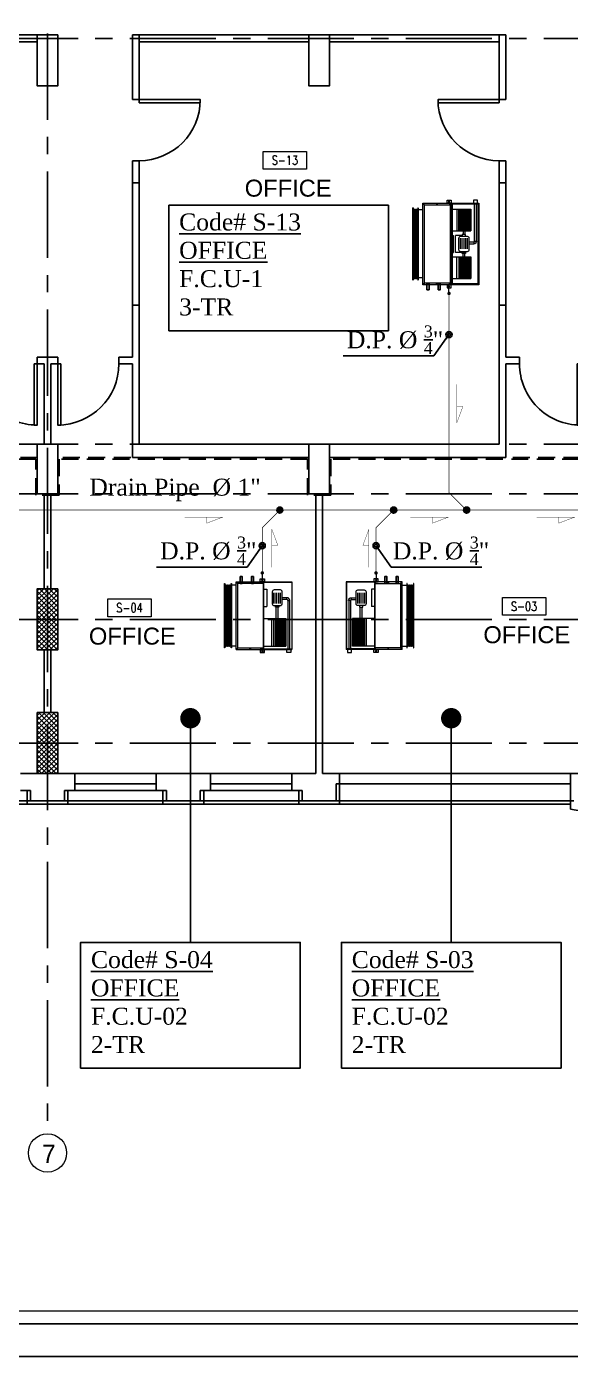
# Model space of a CAD drawing. Extents: x -711 to 2784, y 81 to 852.
# Drawn here: x -678.19 to -670.18, y 160.99 to 180.56 of the extents above; entities that cross this region are included whole.
import ezdxf
from ezdxf.enums import TextEntityAlignment as Align

# ---------------------------------------------------------------- set-up
doc = ezdxf.new("R2010")
doc.units = 0
doc.header["$MEASUREMENT"] = 0
for name, pattern in [('CENTERX2', [101.6, 63.5, -12.7, 12.7, -12.7]), ('DASHDOT', [1, 0.5, -0.25, 0, -0.25]), ('HIDDEN', [0.375, 0.25, -0.125]), ('HIDDEN-Z', [3, 2, -1])]:
    doc.linetypes.add(name, pattern=pattern)
for name, color, linetype in [('01_AC-EQUIP', 206, 'Continuous'), ('AXIS', 1, 'CENTERX2'), ('CH.W.PIPING TEXT', 4, 'Continuous'), ('COL', 2, 'Continuous'), ('COLHATCH', 5, 'Continuous'), ('column', 6, 'Continuous'), ('CONCRETE-EDGE', 216, 'Continuous'), ('DOOR', 250, 'Continuous'), ('DRAIN PIPE', 4, 'Continuous'), ('elev', 2, 'Continuous'), ('ELEV1', 7, 'Continuous'), ('FASEL', 253, 'Continuous'), ('fram', 252, 'Continuous'), ('M-CH-WP-R', 40, 'HIDDEN-Z'), ('M-CH-WP-S', 142, 'Continuous'), ('M-EQBMNT', 21, 'Continuous'), ('METAL-EDGE', 253, 'Continuous'), ('WALL', 4, 'Continuous'), ('WIN', 5, 'Continuous'), ('ZONE TEXT', 73, 'Continuous')]:
    doc.layers.add(name, color=color, linetype=linetype)
doc.layers.add('A-SYMB-RMNU', color=4, linetype='Continuous', lineweight=9)
doc.layers.add('AXIS-TXT', color=171, linetype='Continuous', lineweight=20)
doc.styles.add('AC', font='romans.shx', dxfattribs={"height": 0.2})
doc.styles.add('ARABY', font='sosa.shx')
doc.styles.add('ROMANS-TITLE', font='ROMANS.shx', dxfattribs={"width": 0.8})
doc.dimstyles.new('IHAB', dxfattribs={"dimscale": 0, "dimtxt": 0.15, "dimasz": 0.09, "dimexe": 0.18, "dimexo": 0.0625, "dimgap": 0, "dimtad": 0, "dimtih": 1, "dimtoh": 1, "dimzin": 0, "dimdsep": 46, "dimtxsty": 'ARABY', "dimcen": 0.03, "dimse1": 1, "dimse2": 1, "dimclrd": 36, "dimclrt": 42, "dimadec": 0, "dimazin": 0, "dimtfac": 1, "dimtmove": 1, "dimatfit": 3, "dimldrblk": 'ORIGIN', "dimfxl": 1, "dimtolj": 1, "dimtzin": 0, "dimarcsym": 0})

# ---------------------------------------------------------------- blocks, each defined once
blk = doc.blocks.new('A$C16C81D8E')
at = {"layer": 'DOOR', "elevation": -0.562}
blk.add_lwpolyline([(0, 0.862), (0, 0.911), (0.911, 0.911), (0.911, 0.862)], close=True, dxfattribs=at)
at = {"layer": 'DOOR'}
blk.add_arc((0, 0.911, -0.562), 0.911, 270, 0, dxfattribs=at)
blk = doc.blocks.new('A$C224F6469')
at = {"layer": '01_AC-EQUIP', "color": 1, "lineweight": 20}
for p, q in [((0, 0), (1, 0)), ((0, -0.82), (0, 0)), ((1, -0.82), (1, 0)), ((0.007, -0.004), (0.988, -0.004)), ((0.007, -0.42), (0.007, -0.004)), ((0.32, -0.168), (0.163, -0.168)), ((0.32, -0.194), (0.163, -0.194)), ((0.236, -0.074), (0.236, -0.145)), ((0.263, -0.074), (0.236, -0.074)), ((0.263, -0.074), (0.263, -0.145)), ((0.276, -0.035), (1, -0.035)), ((0.276, -0.061), (0.276, -0.035)), ((0.276, -0.061), (1, -0.061)), ((0.541, -0.42), (0.541, -0.09)), ((0.541, -0.09), (0.949, -0.09)), ((0.541, -0.092), (0.949, -0.092)), ((0.541, -0.094), (0.949, -0.094)), ((0.541, -0.096), (0.949, -0.096)), ((0.541, -0.099), (0.949, -0.099)), ((0.541, -0.103), (0.949, -0.103)), ((0.541, -0.106), (0.949, -0.106)), ((0.541, -0.11), (0.949, -0.11)), ((0.541, -0.115), (0.949, -0.115)), ((0.541, -0.122), (0.949, -0.122)), ((0.541, -0.129), (0.949, -0.129)), ((0.541, -0.138), (0.949, -0.138)), ((0.541, -0.148), (0.949, -0.148)), ((0.541, -0.158), (0.949, -0.158)), ((0.541, -0.168), (0.949, -0.168)), ((0.541, -0.175), (0.949, -0.175)), ((0.541, -0.184), (0.949, -0.184)), ((0.541, -0.194), (0.949, -0.194)), ((0.949, -0.42), (0.949, -0.09)), ((0.988, -0.42), (0.988, -0.004)), ((0.109, -0.37), (0.363, -0.37)), ((0.109, -0.42), (0.109, -0.37)), ((0.32, -0.221), (0.163, -0.221)), ((0.32, -0.248), (0.163, -0.248)), ((0.32, -0.274), (0.163, -0.274)), ((0.363, -0.42), (0.363, -0.37)), ((0.541, -0.204), (0.376, -0.204)), ((0.541, -0.231), (0.376, -0.231)), ((0.541, -0.214), (0.949, -0.214)), ((0.541, -0.23), (0.949, -0.23)), ((0.541, -0.25), (0.949, -0.25)), ((0.541, -0.27), (0.949, -0.27)), ((0.949, -0.295), (0.541, -0.295)), ((0, -0.42), (1, -0.42)), ((0.022, -0.425), (0.001, -0.425)), ((0.011, -0.418), (0.011, -0.432)), ((0.978, -0.425), (0.999, -0.425)), ((0.989, -0.418), (0.989, -0.432)), ((0.022, -0.615), (0.001, -0.615)), ((0.011, -0.608), (0.011, -0.622)), ((0.978, -0.615), (0.999, -0.615)), ((0.989, -0.608), (0.989, -0.622)), ((1, -0.82), (0, -0.82)), ((0.022, -0.81), (0.001, -0.81)), ((0.011, -0.803), (0.011, -0.817)), ((0.05, -0.82), (0.05, -0.89)), ((0.95, -0.82), (0.95, -0.89)), ((0.978, -0.81), (0.999, -0.81)), ((0.989, -0.803), (0.989, -0.817))]:
    blk.add_line(p, q, dxfattribs=at)
at = {"layer": '01_AC-EQUIP', "color": 1, "linetype": 'DASHDOT', "lineweight": 20}
blk.add_line((0.541, -0.168), (0.949, -0.168), dxfattribs=at)
at = {"layer": '01_AC-EQUIP', "color": 4, "lineweight": 20}
blk.add_line((-0.128, -0.438), (-0.023, -0.438), dxfattribs=at)
at = {"layer": '01_AC-EQUIP', "color": 2, "lineweight": 20}
for p, q in [((0.047, -0.9), (0.063, -0.895)), ((0.047, -0.9), (0.063, -0.905)), ((0.047, -0.91), (0.063, -0.905)), ((0.047, -0.91), (0.063, -0.915)), ((0.047, -0.92), (0.063, -0.915)), ((0.047, -0.92), (0.063, -0.925)), ((0.047, -0.931), (0.063, -0.925)), ((0.047, -0.931), (0.063, -0.936)), ((0.047, -0.941), (0.063, -0.936)), ((0.047, -0.941), (0.063, -0.946)), ((0.047, -0.951), (0.063, -0.946)), ((0.047, -0.951), (0.063, -0.956)), ((0.047, -0.961), (0.063, -0.956)), ((0.047, -0.961), (0.063, -0.966)), ((0.047, -0.971), (0.063, -0.966)), ((0.047, -0.971), (0.063, -0.976)), ((0.047, -0.981), (0.063, -0.976)), ((0.063, -0.905), (0.937, -0.905)), ((0.063, -0.915), (0.937, -0.915)), ((0.063, -0.925), (0.937, -0.925)), ((0.063, -0.936), (0.937, -0.936)), ((0.063, -0.946), (0.937, -0.946)), ((0.063, -0.956), (0.937, -0.956)), ((0.063, -0.966), (0.937, -0.966)), ((0.063, -0.976), (0.937, -0.976)), ((0.953, -0.9), (0.937, -0.895)), ((0.953, -0.9), (0.937, -0.905)), ((0.953, -0.91), (0.937, -0.905)), ((0.953, -0.91), (0.937, -0.915)), ((0.953, -0.92), (0.937, -0.915)), ((0.953, -0.92), (0.937, -0.925)), ((0.953, -0.931), (0.937, -0.925)), ((0.953, -0.931), (0.937, -0.936)), ((0.953, -0.941), (0.937, -0.936)), ((0.953, -0.941), (0.937, -0.946)), ((0.953, -0.951), (0.937, -0.946)), ((0.953, -0.951), (0.937, -0.956)), ((0.953, -0.961), (0.937, -0.956)), ((0.953, -0.961), (0.937, -0.966)), ((0.953, -0.971), (0.937, -0.966)), ((0.953, -0.971), (0.937, -0.976)), ((0.953, -0.981), (0.937, -0.976)), ((0.047, -0.981), (0.063, -0.987)), ((0.953, -0.981), (0.937, -0.987))]:
    blk.add_line(p, q, dxfattribs=at)
at = {"layer": '01_AC-EQUIP', "color": 1, "lineweight": 20}
blk.add_lwpolyline([(0.324, -0.145), (0.149, -0.145, 0.414214), (0.122, -0.171), (0.122, -0.264, 0.414214), (0.149, -0.291), (0.324, -0.291, 0.414214), (0.351, -0.264), (0.351, -0.171, 0.414214)], format="xyb", close=True, dxfattribs=at)
for points in [[(0.351, -0.193), (0.376, -0.193), (0.376, -0.243), (0.351, -0.243)], [(1.044, -0.076), (1, -0.076), (1, -0.016), (1.044, -0.016)], [(-0.044, -0.407), (0, -0.407), (0, -0.467), (-0.044, -0.467)], [(0.025, -0.8), (0.975, -0.8), (0.975, -0.42), (0.025, -0.42)], [(1.044, -0.407), (1, -0.407), (1, -0.467), (1.044, -0.467)]]:
    blk.add_lwpolyline(points, close=True, dxfattribs=at)
at = {"layer": '01_AC-EQUIP', "color": 4, "lineweight": 20, "const_width": 0.0252}
blk.add_lwpolyline([(-0.126, -0.45, 1), (-0.131, -0.425, 1)], format="xyb", close=True, dxfattribs=at)
at = {"layer": '01_AC-EQUIP', "color": 2, "lineweight": 20}
for points in [[(0.975, -0.89), (0.975, -0.895), (0.025, -0.895), (0.025, -0.89)], [(0.975, -0.987), (0.975, -0.992), (0.025, -0.992), (0.025, -0.987)]]:
    blk.add_lwpolyline(points, close=True, dxfattribs=at)
at = {"layer": '01_AC-EQUIP', "color": 1, "lineweight": 20}
for centre in [(-0.023, -0.438), (1.023, -0.438)]:
    blk.add_circle(centre, 0.00932, dxfattribs=at)
for radius in [0.0399, 0.0133]:
    blk.add_arc((0.276, -0.074), radius, 90.0006, 180.0006, dxfattribs=at)
at = {"layer": '01_AC-EQUIP', "color": 1, "lineweight": 20, "extrusion": (0, 0, -1)}
for centre, major_axis, start_param, end_param in [((0.011, -0.425), (-0.00827, 0), -1.570796, 4.712389), ((0.011, -0.425), (-0.0047, 0), 3.141593, 9.424778), ((0.011, -0.615), (-0.00827, 0), -1.570796, 4.712389), ((0.011, -0.615), (-0.0047, 0), 3.141593, 9.424778), ((0.011, -0.81), (-0.00827, 0), -1.570796, 4.712389), ((0.011, -0.81), (-0.0047, 0), 3.141593, 9.424778)]:
    blk.add_ellipse(centre, major_axis=major_axis, ratio=0.646018, start_param=start_param, end_param=end_param, dxfattribs=at)
at = {"layer": '01_AC-EQUIP', "color": 1, "lineweight": 20}
for centre, major_axis, start_param, end_param in [((0.989, -0.425), (0.00827, 0), -1.570796, 4.712389), ((0.989, -0.425), (0.0047, 0), 3.141593, 9.424778), ((0.989, -0.615), (0.00827, 0), -1.570796, 4.712389), ((0.989, -0.615), (0.0047, 0), 3.141593, 9.424778), ((0.989, -0.81), (0.00827, 0), -1.570796, 4.712389), ((0.989, -0.81), (0.0047, 0), 3.141593, 9.424778)]:
    blk.add_ellipse(centre, major_axis=major_axis, ratio=0.646018, start_param=start_param, end_param=end_param, dxfattribs=at)
at = {"layer": 'M-CH-WP-R', "color": 6, "linetype": 'ByBlock', "ltscale": 1.5}
blk.add_lwpolyline([(0.025, -0.762), (0.025, -0.732), (-0.075, -0.732), (-0.075, -0.762)], close=True, dxfattribs=at)
at = {"layer": 'M-CH-WP-S', "color": 5, "linetype": 'ByBlock', "ltscale": 1.5}
blk.add_lwpolyline([(0.025, -0.597), (0.025, -0.567), (-0.075, -0.567), (-0.075, -0.597)], close=True, dxfattribs=at)
at = {"layer": 'M-EQBMNT', "color": 21, "linetype": 'ByBlock', "ltscale": 1.5}
blk.add_line((0.541, -0.09), (0.949, -0.09), dxfattribs=at)
blk = doc.blocks.new('A$C069E27EC')
at = {"layer": '01_AC-EQUIP', "color": 2, "linetype": 'Continuous'}
for p, q in [((0, 0), (0, -130)), ((1, 0.3), (0.5, -1.3)), ((1, 0.3), (1.5, -1.3)), ((2, 0.3), (1.5, -1.3)), ((2, 0.3), (2.5, -1.3)), ((3, 0.3), (2.5, -1.3)), ((3, 0.3), (3.6, -1.3)), ((4.1, 0.3), (3.6, -1.3)), ((4.1, 0.3), (4.6, -1.3)), ((5.1, 0.3), (4.6, -1.3)), ((5.1, 0.3), (5.6, -1.3)), ((6.1, 0.3), (5.6, -1.3)), ((6.1, 0.3), (6.6, -1.3)), ((7.1, 0.3), (6.6, -1.3)), ((7.1, 0.3), (7.6, -1.3)), ((8.1, 0.3), (7.6, -1.3)), ((8.1, 0.3), (8.6, -1.3)), ((9.2, 0.3), (8.6, -1.3)), ((9.2, 0.3), (9.7, -1.3)), ((1.5, -128.7), (1.5, -1.3)), ((2.5, -128.7), (2.5, -1.3)), ((3.6, -128.7), (3.6, -1.3)), ((4.6, -128.7), (4.6, -1.3)), ((5.6, -128.7), (5.6, -1.3)), ((6.6, -128.7), (6.6, -1.3)), ((7.6, -128.7), (7.6, -1.3)), ((8.6, -128.7), (8.6, -1.3)), ((1, -130.3), (0.5, -128.7)), ((1, -130.3), (1.5, -128.7)), ((2, -130.3), (1.5, -128.7)), ((2, -130.3), (2.5, -128.7)), ((3, -130.3), (2.5, -128.7)), ((3, -130.3), (3.6, -128.7)), ((4.1, -130.3), (3.6, -128.7)), ((4.1, -130.3), (4.6, -128.7)), ((5.1, -130.3), (4.6, -128.7)), ((5.1, -130.3), (5.6, -128.7)), ((6.1, -130.3), (5.6, -128.7)), ((6.1, -130.3), (6.6, -128.7)), ((7.1, -130.3), (6.6, -128.7)), ((7.1, -130.3), (7.6, -128.7)), ((8.1, -130.3), (7.6, -128.7)), ((8.1, -130.3), (8.6, -128.7)), ((9.2, -130.3), (8.6, -128.7)), ((9.2, -130.3), (9.7, -128.7))]:
    blk.add_line(p, q, dxfattribs=at)
for points in [[(0, 2.5), (0.5, 2.5), (0.5, -132.5), (0, -132.5)], [(9.7, 2.5), (10.2, 2.5), (10.2, -132.5), (9.7, -132.5)]]:
    blk.add_lwpolyline(points, close=True, dxfattribs=at)
blk = doc.blocks.new('A$C7CD32F90')
at = {"layer": '01_AC-EQUIP', "color": 1, "lineweight": 20}
for p, q in [((0.089, -0.4), (0.089, -0.116)), ((0.408, -0.116), (0.089, -0.116)), ((0.408, -0.117), (0.089, -0.117)), ((0.408, -0.119), (0.089, -0.119)), ((0.408, -0.122), (0.089, -0.122)), ((0.408, -0.125), (0.089, -0.125)), ((0.408, -0.128), (0.089, -0.128)), ((0.408, -0.132), (0.089, -0.132)), ((0.408, -0.136), (0.089, -0.136)), ((0.408, -0.141), (0.089, -0.141)), ((0.408, -0.148), (0.089, -0.148)), ((0.408, -0.155), (0.089, -0.155)), ((0.408, -0.164), (0.089, -0.164)), ((0.408, -0.173), (0.089, -0.173)), ((0.408, -0.183), (0.089, -0.183)), ((0.408, -0.193), (0.089, -0.193)), ((0.408, -0.4), (0.408, -0.116)), ((0.683, -0.168), (0.526, -0.168)), ((0.683, -0.194), (0.526, -0.194)), ((0.599, -0.074), (0.599, -0.145)), ((0.626, -0.074), (0.599, -0.074)), ((0.626, -0.074), (0.626, -0.145)), ((0.639, -0.035), (1.2, -0.035)), ((0.639, -0.061), (0.639, -0.035)), ((0.639, -0.061), (1.2, -0.061)), ((0.791, -0.4), (0.791, -0.116)), ((0.791, -0.116), (1.11, -0.116)), ((0.791, -0.117), (1.11, -0.117)), ((0.791, -0.119), (1.11, -0.119)), ((0.791, -0.122), (1.11, -0.122)), ((0.791, -0.125), (1.11, -0.125)), ((0.791, -0.128), (1.11, -0.128)), ((0.791, -0.132), (1.11, -0.132)), ((0.791, -0.136), (1.11, -0.136)), ((0.791, -0.141), (1.11, -0.141)), ((0.791, -0.148), (1.11, -0.148)), ((0.791, -0.155), (1.11, -0.155)), ((0.791, -0.164), (1.11, -0.164)), ((0.791, -0.173), (1.11, -0.173)), ((0.791, -0.183), (1.11, -0.183)), ((0.791, -0.193), (1.11, -0.193)), ((1.11, -0.4), (1.11, -0.116)), ((0.408, -0.201), (0.089, -0.201)), ((0.408, -0.209), (0.089, -0.209)), ((0.408, -0.219), (0.089, -0.219)), ((0.408, -0.229), (0.089, -0.229)), ((0.408, -0.239), (0.089, -0.239)), ((0.408, -0.255), (0.089, -0.255)), ((0.408, -0.275), (0.089, -0.275)), ((0.408, -0.295), (0.089, -0.295)), ((0.089, -0.321), (0.408, -0.321)), ((0.408, -0.204), (0.46, -0.204)), ((0.408, -0.231), (0.46, -0.231)), ((0.472, -0.243), (0.472, -0.343)), ((0.472, -0.343), (0.726, -0.343)), ((0.472, -0.37), (0.726, -0.37)), ((0.472, -0.4), (0.472, -0.37)), ((0.683, -0.221), (0.526, -0.221)), ((0.683, -0.248), (0.526, -0.248)), ((0.683, -0.274), (0.526, -0.274)), ((0.726, -0.243), (0.726, -0.343)), ((0.726, -0.4), (0.726, -0.37)), ((0.791, -0.204), (0.739, -0.204)), ((0.791, -0.231), (0.739, -0.231)), ((0.791, -0.201), (1.11, -0.201)), ((0.791, -0.209), (1.11, -0.209)), ((0.791, -0.219), (1.11, -0.219)), ((0.791, -0.229), (1.11, -0.229)), ((0.791, -0.239), (1.11, -0.239)), ((0.791, -0.255), (1.11, -0.255)), ((0.791, -0.275), (1.11, -0.275)), ((0.791, -0.295), (1.11, -0.295)), ((1.11, -0.321), (0.791, -0.321)), ((0.022, -0.425), (0.001, -0.425)), ((0.011, -0.418), (0.011, -0.432)), ((1.178, -0.425), (1.199, -0.425)), ((1.189, -0.418), (1.189, -0.432)), ((0.022, -0.615), (0.001, -0.615)), ((0.011, -0.608), (0.011, -0.622)), ((1.178, -0.615), (1.199, -0.615)), ((1.189, -0.608), (1.189, -0.622)), ((0.022, -0.81), (0.001, -0.81)), ((0.011, -0.803), (0.011, -0.817)), ((0.1, -0.824), (0.1, -0.89)), ((1.1, -0.824), (1.1, -0.89)), ((1.178, -0.81), (1.199, -0.81)), ((1.189, -0.803), (1.189, -0.817))]:
    blk.add_line(p, q, dxfattribs=at)
at = {"layer": '01_AC-EQUIP', "color": 1, "linetype": 'DASHDOT', "lineweight": 20}
for p, q in [((0.408, -0.193), (0.089, -0.193)), ((0.791, -0.193), (1.11, -0.193))]:
    blk.add_line(p, q, dxfattribs=at)
at = {"layer": '01_AC-EQUIP', "color": 4, "lineweight": 20}
blk.add_line((-0.128, -0.438), (-0.023, -0.438), dxfattribs=at)
at = {"layer": '01_AC-EQUIP', "color": 1, "lineweight": 20}
for points in [[(0, -0.4), (1.2, -0.4), (1.2, 0), (0, 0)], [(0.012, -0.388), (1.188, -0.388), (1.188, -0.012), (0.012, -0.012)], [(0.485, -0.193), (0.46, -0.193), (0.46, -0.243), (0.485, -0.243)], [(0.714, -0.193), (0.739, -0.193), (0.739, -0.243), (0.714, -0.243)], [(1.244, -0.076), (1.2, -0.076), (1.2, -0.016), (1.244, -0.016)], [(-0.044, -0.407), (0, -0.407), (0, -0.467), (-0.044, -0.467)], [(1.2, -0.4), (0, -0.4), (0, -0.824), (1.2, -0.824)], [(1.175, -0.42), (0.024, -0.42), (0.024, -0.8), (1.175, -0.8)], [(1.244, -0.407), (1.2, -0.407), (1.2, -0.467), (1.244, -0.467)]]:
    blk.add_lwpolyline(points, close=True, dxfattribs=at)
blk.add_lwpolyline([(0.687, -0.145), (0.511, -0.145, 0.414214), (0.485, -0.171), (0.485, -0.264, 0.414214), (0.511, -0.291), (0.687, -0.291, 0.414214), (0.714, -0.264), (0.714, -0.171, 0.414214)], format="xyb", close=True, dxfattribs=at)
at = {"layer": '01_AC-EQUIP', "color": 4, "lineweight": 20, "const_width": 0.0252}
blk.add_lwpolyline([(-0.126, -0.45, 1), (-0.131, -0.425, 1)], format="xyb", close=True, dxfattribs=at)
at = {"layer": '01_AC-EQUIP', "color": 1, "lineweight": 20}
for centre in [(-0.023, -0.438), (1.223, -0.438)]:
    blk.add_circle(centre, 0.00932, dxfattribs=at)
for radius in [0.0399, 0.0133]:
    blk.add_arc((0.639, -0.074), radius, 90.0006, 180.0006, dxfattribs=at)
at = {"layer": '01_AC-EQUIP', "color": 1, "lineweight": 20, "extrusion": (0, 0, -1)}
for centre, major_axis, start_param, end_param in [((0.011, -0.425), (-0.00827, 0), -1.570796, 4.712389), ((0.011, -0.425), (-0.0047, 0), 3.141593, 9.424778), ((0.011, -0.615), (-0.00827, 0), -1.570796, 4.712389), ((0.011, -0.615), (-0.0047, 0), 3.141593, 9.424778), ((0.011, -0.81), (-0.00827, 0), -1.570796, 4.712389), ((0.011, -0.81), (-0.0047, 0), 3.141593, 9.424778)]:
    blk.add_ellipse(centre, major_axis=major_axis, ratio=0.646018, start_param=start_param, end_param=end_param, dxfattribs=at)
at = {"layer": '01_AC-EQUIP', "color": 1, "lineweight": 20}
for centre, major_axis, start_param, end_param in [((1.189, -0.425), (0.00827, 0), -1.570796, 4.712389), ((1.189, -0.425), (0.0047, 0), 3.141593, 9.424778), ((1.189, -0.615), (0.00827, 0), -1.570796, 4.712389), ((1.189, -0.615), (0.0047, 0), 3.141593, 9.424778), ((1.189, -0.81), (0.00827, 0), -1.570796, 4.712389), ((1.189, -0.81), (0.0047, 0), 3.141593, 9.424778)]:
    blk.add_ellipse(centre, major_axis=major_axis, ratio=0.646018, start_param=start_param, end_param=end_param, dxfattribs=at)
at = {"layer": 'M-CH-WP-R', "color": 6, "linetype": 'ByBlock', "ltscale": 1.5}
blk.add_lwpolyline([(0.025, -0.762), (0.025, -0.732), (-0.075, -0.732), (-0.075, -0.762)], close=True, dxfattribs=at)
at = {"layer": 'M-CH-WP-S', "color": 5, "linetype": 'ByBlock', "ltscale": 1.5}
blk.add_lwpolyline([(0.025, -0.597), (0.025, -0.567), (-0.075, -0.567), (-0.075, -0.597)], close=True, dxfattribs=at)
at = {"layer": 'M-EQBMNT', "color": 21, "linetype": 'ByBlock', "ltscale": 1.5}
for p, q in [((0.408, -0.116), (0.089, -0.116)), ((0.791, -0.116), (1.11, -0.116))]:
    blk.add_line(p, q, dxfattribs=at)
at = {"layer": '01_AC-EQUIP', "color": 1, "lineweight": 20, "xscale": 0.00784765227677817, "yscale": 0.00784765227677817, "zscale": 0.00784765227677817, "rotation": 270}
blk.add_blockref('A$C069E27EC', (1.11, -0.89), dxfattribs=at)
blk = doc.blocks.new('DOT')
at = {"color": 0, "linetype": 'ByBlock'}
blk.add_line((-0.5, 0), (-1, 0), dxfattribs=at)
at = {"color": 0, "linetype": 'ByBlock', "const_width": 0.5}
blk.add_lwpolyline([(-0.25, 0, 1), (0.25, 0, 1)], format="xyb", close=True, dxfattribs=at)
blk = doc.blocks.new('A-ROOM')
at = {"layer": 'A-SYMB-RMNU'}
blk.add_lwpolyline([(-425, 175), (425, 175), (425, -175), (-425, -175)], close=True, dxfattribs=at)
at = {"layer": 'A-SYMB-RMNU', "style": 'ROMANS-TITLE', "width": 0.8}
blk.add_attdef('ROOM-NO', text='', height=175, dxfattribs=at).set_placement((0, 0), align=Align.MIDDLE)

msp = doc.modelspace()

# ---------------------------------------------------------------- hatches: boundary and pattern name
at = {"layer": 'COLHATCH', "linetype": 'Continuous'}
h = msp.add_hatch(dxfattribs=at)
h.set_pattern_fill('_USER', color=252, scale=0.05, angle=45, style=0, double=1, pattern_type=0)
h.set_pattern_definition([(45, (-481.988946, 13.687133), (-0.035355339, 0.035355339), []), (135, (-481.988946, 13.687133), (-0.035355339, -0.035355339), [])])
h.paths.add_polyline_path([(-661.549, 191.267), (-661.849, 191.267), (-661.849, 190.367), (-661.549, 190.367)])
h.paths.add_polyline_path([(-659.549, 191.267), (-660.349, 191.267), (-660.349, 190.967), (-659.549, 190.967)])
h.paths.add_polyline_path([(-657.599, 189.267), (-657.899, 189.267), (-657.899, 188.667), (-657.599, 188.667)])
h.paths.add_polyline_path([(-657.199, 185.687), (-657.999, 185.687), (-657.999, 185.387), (-657.199, 185.387)])
h.paths.add_polyline_path([(-659.749, 185.687), (-660.549, 185.687), (-660.549, 185.387), (-659.749, 185.387)])
h.paths.add_polyline_path([(-659.649, 180.637), (-660.549, 180.637), (-660.549, 180.337), (-659.649, 180.337)])
h.paths.add_polyline_path([(-657.199, 180.687), (-657.999, 180.687), (-657.999, 180.387), (-657.199, 180.387)])
h.paths.add_polyline_path([(-659.456, 174.417), (-660.556, 174.417), (-660.556, 174.117), (-659.703, 174.117, -0.011587), (-659.719, 173.431), (-659.47, 173.421, 0.01656)])
h.paths.add_polyline_path([(-659.651, 171.687), (-659.904, 171.687, -0.040808), (-660.493, 169.348), (-660.256, 169.267, 0.04151)])
h.paths.add_polyline_path([(-661.549, 172.287), (-661.849, 172.287), (-661.849, 171.387), (-661.549, 171.387)])
h.paths.add_polyline_path([(-665.679, 172.287), (-666.079, 172.287), (-666.079, 171.387), (-665.679, 171.387)])
h.paths.add_polyline_path([(-669.479, 172.287), (-669.929, 172.287), (-669.929, 171.387), (-669.479, 171.387)])
h.paths.add_polyline_path([(-669.729, 170.467), (-670.029, 170.467), (-670.029, 169.567), (-669.729, 169.567)])
h.paths.add_polyline_path([(-677.729, 172.287), (-678.029, 172.287), (-678.029, 171.387), (-677.729, 171.387)])
h.paths.add_polyline_path([(-677.729, 170.467), (-678.029, 170.467), (-678.029, 169.567), (-677.729, 169.567)])
h.paths.add_polyline_path([(-685.729, 172.287), (-686.029, 172.287), (-686.029, 171.387), (-685.729, 171.387)])
h.paths.add_polyline_path([(-685.729, 170.467), (-686.029, 170.467), (-686.029, 169.567), (-685.729, 169.567)])
h.paths.add_polyline_path([(-693.829, 172.287), (-694.279, 172.287), (-694.279, 171.387), (-693.828, 171.387)])
h.paths.add_polyline_path([(-693.729, 170.467), (-694.029, 170.467), (-694.029, 169.567), (-693.729, 169.567)])
h.paths.add_polyline_path([(-697.679, 172.287), (-698.079, 172.287), (-698.079, 171.387), (-697.679, 171.387)])
h.paths.add_polyline_path([(-701.909, 172.287), (-702.209, 172.287), (-702.209, 171.387), (-701.909, 171.387)])
h.paths.add_polyline_path([(-703.201, 174.417), (-704.301, 174.417, 0.01656), (-704.288, 173.421), (-704.039, 173.431, -0.011587), (-704.054, 174.117), (-703.201, 174.117)])
h.paths.add_polyline_path([(-703.854, 171.687), (-704.107, 171.687, 0.04151), (-703.502, 169.267), (-703.265, 169.348, -0.040808)])
h.paths.add_polyline_path([(-703.209, 180.637), (-704.109, 180.637), (-704.109, 180.337), (-703.209, 180.337)])
h.paths.add_polyline_path([(-705.759, 180.687), (-706.559, 180.687), (-706.559, 180.387), (-705.759, 180.387)])
h.paths.add_polyline_path([(-705.759, 185.687), (-706.559, 185.687), (-706.559, 185.387), (-705.759, 185.387)])
h.paths.add_polyline_path([(-703.209, 185.687), (-704.009, 185.687), (-704.009, 185.387), (-703.209, 185.387)])
h.paths.add_polyline_path([(-705.859, 189.267), (-706.159, 189.267), (-706.159, 188.667), (-705.859, 188.667)])
h.paths.add_polyline_path([(-703.409, 191.267), (-704.209, 191.267), (-704.209, 190.967), (-703.409, 190.967)])
h.paths.add_polyline_path([(-701.909, 191.267), (-702.209, 191.267), (-702.209, 190.367), (-701.909, 190.367)])
h.paths.add_polyline_path([(-697.629, 191.267), (-698.029, 191.267), (-698.029, 190.367), (-697.629, 190.367)])
h.paths.add_polyline_path([(-693.829, 191.267), (-694.279, 191.267), (-694.279, 190.367), (-693.829, 190.367)])
h.paths.add_polyline_path([(-684.479, 193.467), (-684.779, 193.467), (-684.779, 192.867), (-684.479, 192.867)])
h.paths.add_polyline_path([(-684.479, 190.967), (-679.379, 190.967), (-679.379, 189.517), (-679.079, 189.517), (-679.079, 191.267), (-684.779, 191.267), (-684.779, 189.517), (-684.479, 189.517)])
h.paths.add_polyline_path([(-677.729, 193.467), (-678.029, 193.467), (-678.029, 192.867), (-677.729, 192.867)])
h.paths.add_polyline_path([(-677.729, 190.117), (-678.029, 190.117), (-678.029, 189.517), (-677.729, 189.517)])
h.paths.add_polyline_path([(-669.479, 191.267), (-669.929, 191.267), (-669.929, 190.367), (-669.479, 190.367)])
at = {"layer": 'DRAIN PIPE', "linetype": 'Continuous'}
for points in [[(-674.502, 173.445, 1), (-674.413, 173.445, 1)], [(-672.827, 173.445, 1), (-672.738, 173.445, 1)], [(-671.752, 173.445, 1), (-671.663, 173.445, 1)]]:
    msp.add_hatch(color=2, dxfattribs=at).paths.add_polyline_path(points)

# ---------------------------------------------------------------- linework, layer by layer
at = {"layer": 'AXIS', "color": 252, "linetype": 'CENTERX2', "ltscale": 0.02}
for p, q in [((-677.879, 196.716), (-677.879, 164.268)), ((-655.078, 180.387), (-708.68, 180.387)), ((-655.078, 174.417), (-708.68, 174.417)), ((-655.078, 173.687), (-708.68, 173.687)), ((-655.078, 171.837), (-708.68, 171.837)), ((-655.078, 170.017), (-708.68, 170.017))]:
    msp.add_line(p, q, dxfattribs=at)
at = {"layer": 'AXIS-TXT'}
msp.add_circle((-677.879, 163.986), 0.282, dxfattribs=at)
at = {"layer": 'CH.W.PIPING TEXT', "color": 34, "linetype": 'Continuous'}
for points in [[(-676.092, 176.084), (-672.859, 176.084), (-672.859, 177.932), (-676.092, 177.932)], [(-677.391, 165.234), (-674.157, 165.234), (-674.157, 167.083), (-677.391, 167.083)], [(-673.55, 165.234), (-670.317, 165.234), (-670.317, 167.083), (-673.55, 167.083)]]:
    msp.add_lwpolyline(points, close=True, dxfattribs=at)
at = {"layer": 'COL', "color": 252, "linetype": 'Continuous'}
for points in [[(-677.729, 180.437), (-678.029, 180.437), (-678.029, 179.687), (-677.729, 179.687)], [(-673.729, 180.437), (-674.029, 180.437), (-674.029, 179.687), (-673.729, 179.687)], [(-677.729, 174.417), (-678.029, 174.417), (-678.029, 173.687), (-677.729, 173.687)], [(-673.729, 174.417), (-674.029, 174.417), (-674.029, 173.687), (-673.729, 173.687)]]:
    msp.add_lwpolyline(points, close=True, dxfattribs=at)
at = {"layer": 'column', "color": 252}
for points in [[(-677.729, 172.287), (-678.029, 172.287), (-678.029, 171.387), (-677.729, 171.387)], [(-677.729, 170.467), (-678.029, 170.467), (-678.029, 169.567), (-677.729, 169.567)]]:
    msp.add_lwpolyline(points, close=True, dxfattribs=at)
at = {"layer": 'CONCRETE-EDGE', "color": 252, "linetype": 'Continuous'}
msp.add_lwpolyline([(-693.629, 169.167), (-670.129, 169.167)], dxfattribs=at)
at = {"layer": 'DRAIN PIPE', "color": 6, "const_width": 0.01}
for points in [[(-671.967, 176.74), (-671.967, 173.704)], [(-671.967, 173.704), (-671.708, 173.445)], [(-680.948, 173.445), (-661.611, 173.445)], [(-674.717, 173.186), (-674.458, 173.445)], [(-673.041, 173.186), (-672.782, 173.445)], [(-674.717, 172.415), (-674.717, 173.186)], [(-673.041, 172.415), (-673.041, 173.186)]]:
    msp.add_lwpolyline(points, dxfattribs=at)
at = {"layer": 'DRAIN PIPE', "color": 2, "linetype": 'Continuous', "const_width": 0.005}
for points in [[(-671.851, 175.295), (-671.851, 174.734), (-671.762, 174.969), (-671.851, 174.969)], [(-675.859, 173.342), (-675.299, 173.342), (-675.534, 173.253), (-675.534, 173.342)], [(-672.536, 173.342), (-671.976, 173.342), (-672.211, 173.253), (-672.211, 173.342)], [(-670.676, 173.342), (-670.116, 173.342), (-670.351, 173.253), (-670.351, 173.342)], [(-674.576, 172.602), (-674.576, 173.162), (-674.487, 172.927), (-674.576, 172.927)], [(-673.147, 172.602), (-673.147, 173.162), (-673.235, 172.927), (-673.147, 172.927)]]:
    msp.add_lwpolyline(points, dxfattribs=at)
at = {"layer": 'DRAIN PIPE', "color": 2, "linetype": 'Continuous'}
for centre in [(-674.458, 173.445), (-672.782, 173.445), (-671.708, 173.445)]:
    msp.add_circle(centre, 0.0448, dxfattribs=at)
at = {"layer": 'elev', "color": 252}
for p, q in [((-678.029, 180.437), (-679.129, 180.437)), ((-678.029, 180.337), (-679.129, 180.337)), ((-678.179, 169.117), (-679.579, 169.117)), ((-676.179, 169.117), (-677.579, 169.117)), ((-674.179, 169.117), (-675.579, 169.117)), ((-673.579, 169.117), (-670.179, 169.117))]:
    msp.add_line(p, q, dxfattribs=at)
at = {"layer": 'ELEV1', "color": 252}
for p, q in [((-676.279, 169.317), (-677.479, 169.317)), ((-674.279, 169.317), (-675.479, 169.317))]:
    msp.add_line(p, q, dxfattribs=at)
at = {"layer": 'FASEL', "color": 252, "linetype": 'HIDDEN'}
for points in [[(-670.029, 174.217), (-673.729, 174.217), (-673.729, 173.687), (-674.029, 173.687), (-674.029, 174.217), (-677.729, 174.217), (-677.729, 173.687), (-678.029, 173.687), (-678.029, 174.217), (-680.729, 174.217), (-680.729, 173.687), (-681.029, 173.687), (-681.029, 174.217), (-685.729, 174.217), (-685.729, 173.687), (-686.029, 173.687), (-686.029, 174.217), (-689.729, 174.217), (-689.729, 173.687), (-690.029, 173.687), (-690.029, 174.217), (-693.729, 174.217)], [(-670.049, 174.197), (-673.709, 174.197), (-673.709, 173.667), (-674.049, 173.667), (-674.049, 174.197), (-677.709, 174.197), (-677.709, 173.667), (-678.049, 173.667), (-678.049, 174.197), (-680.709, 174.197), (-680.709, 173.667), (-681.049, 173.667), (-681.049, 174.197), (-685.709, 174.197), (-685.709, 173.667), (-686.049, 173.667), (-686.049, 174.197), (-689.709, 174.197), (-689.709, 173.667), (-690.049, 173.667), (-690.049, 174.197), (-693.709, 174.197)]]:
    msp.add_lwpolyline(points, dxfattribs=at)
at = {"layer": 'fram'}
msp.add_line((-710.114, 161.469), (-646.067, 161.469), dxfattribs=at)
for points in [[(-710.591, 198.992), (-645.591, 198.992), (-645.591, 160.992), (-710.591, 160.992)], [(-653.644, 198.515), (-710.114, 198.515), (-710.114, 161.469), (-653.644, 161.469)]]:
    msp.add_lwpolyline(points, close=True, dxfattribs=at)
at = {"layer": 'METAL-EDGE', "color": 252, "linetype": 'Continuous'}
for p, q in [((-678.179, 169.317), (-678.129, 169.317)), ((-678.129, 169.317), (-678.129, 169.167)), ((-677.629, 169.167), (-677.629, 169.317)), ((-677.629, 169.317), (-677.579, 169.317)), ((-676.179, 169.317), (-676.129, 169.317)), ((-676.129, 169.317), (-676.129, 169.167)), ((-675.629, 169.167), (-675.629, 169.317)), ((-675.629, 169.317), (-675.579, 169.317)), ((-674.179, 169.317), (-674.129, 169.317)), ((-674.129, 169.317), (-674.129, 169.167)), ((-673.629, 169.167), (-673.629, 169.417)), ((-673.629, 169.417), (-673.579, 169.417)), ((-678.129, 169.167), (-677.629, 169.167)), ((-676.129, 169.167), (-675.629, 169.167)), ((-674.129, 169.167), (-673.629, 169.167))]:
    msp.add_line(p, q, dxfattribs=at)
at = {"layer": 'WALL', "color": 252, "linetype": 'Continuous'}
for p, q in [((-676.629, 180.437), (-676.629, 179.487)), ((-676.529, 180.437), (-676.629, 180.437)), ((-676.529, 180.437), (-676.529, 179.487)), ((-674.029, 179.687), (-674.029, 180.437)), ((-673.729, 180.437), (-674.029, 180.437)), ((-673.729, 180.437), (-673.729, 179.687)), ((-671.129, 180.437), (-671.229, 180.437)), ((-671.229, 180.437), (-671.229, 179.487)), ((-671.129, 180.437), (-671.129, 179.487)), ((-673.729, 179.687), (-674.029, 179.687)), ((-676.529, 179.487), (-676.629, 179.487)), ((-671.229, 179.487), (-671.129, 179.487)), ((-676.529, 178.587), (-676.629, 178.587)), ((-676.629, 178.587), (-676.629, 178.262)), ((-676.529, 178.587), (-676.529, 178.262)), ((-671.229, 178.587), (-671.129, 178.587)), ((-671.229, 178.587), (-671.229, 178.262)), ((-671.129, 178.587), (-671.129, 178.262)), ((-676.529, 178.262), (-676.629, 178.262)), ((-671.229, 178.262), (-671.129, 178.262)), ((-676.529, 176.462), (-676.629, 176.462)), ((-676.629, 176.462), (-676.629, 175.697)), ((-676.529, 176.462), (-676.529, 174.417)), ((-671.229, 176.462), (-671.129, 176.462)), ((-671.229, 176.462), (-671.229, 174.417)), ((-671.129, 176.462), (-671.129, 175.697)), ((-678.029, 175.597), (-678.029, 175.697)), ((-677.729, 175.697), (-678.029, 175.697)), ((-677.929, 175.597), (-678.029, 175.597)), ((-677.929, 175.597), (-677.929, 174.417)), ((-677.829, 175.597), (-677.829, 174.417)), ((-677.729, 175.597), (-677.829, 175.597)), ((-677.729, 175.597), (-677.729, 175.697)), ((-676.629, 175.697), (-676.829, 175.697)), ((-676.829, 175.597), (-676.829, 175.697)), ((-676.629, 175.597), (-676.829, 175.597)), ((-676.629, 175.597), (-676.629, 174.217)), ((-670.929, 175.697), (-671.129, 175.697)), ((-671.129, 175.597), (-671.129, 174.217)), ((-670.929, 175.597), (-671.129, 175.597)), ((-670.929, 175.597), (-670.929, 175.697)), ((-678.029, 173.687), (-678.029, 174.417)), ((-678.029, 174.417), (-677.929, 174.417)), ((-677.829, 174.417), (-677.729, 174.417)), ((-677.729, 174.417), (-677.729, 173.687)), ((-671.229, 174.417), (-676.529, 174.417)), ((-674.029, 174.217), (-676.629, 174.217)), ((-674.029, 173.687), (-674.029, 174.217)), ((-671.129, 174.217), (-673.729, 174.217)), ((-673.729, 174.217), (-673.729, 173.687)), ((-677.729, 173.687), (-678.029, 173.687)), ((-677.829, 173.667), (-677.929, 173.667)), ((-677.929, 173.667), (-677.929, 172.287)), ((-677.829, 173.667), (-677.829, 172.287)), ((-673.729, 173.687), (-674.029, 173.687)), ((-673.929, 173.667), (-673.929, 169.567)), ((-673.929, 173.667), (-673.829, 173.667)), ((-673.829, 173.667), (-673.829, 169.567)), ((-677.929, 172.287), (-678.029, 172.287)), ((-678.029, 172.287), (-678.029, 171.387)), ((-677.829, 172.287), (-677.729, 172.287)), ((-677.729, 172.287), (-677.729, 171.387)), ((-678.029, 171.387), (-677.929, 171.387)), ((-677.929, 171.387), (-677.929, 170.467)), ((-677.729, 171.387), (-677.829, 171.387)), ((-677.829, 171.387), (-677.829, 170.467)), ((-677.929, 170.467), (-678.029, 170.467)), ((-678.029, 170.467), (-678.029, 169.567)), ((-677.829, 170.467), (-677.729, 170.467)), ((-677.729, 170.467), (-677.729, 169.567)), ((-678.029, 169.567), (-678.279, 169.567)), ((-677.479, 169.567), (-677.729, 169.567)), ((-677.479, 169.567), (-677.479, 169.317)), ((-675.479, 169.567), (-676.279, 169.567)), ((-676.279, 169.317), (-676.279, 169.567)), ((-675.479, 169.567), (-675.479, 169.317)), ((-674.279, 169.317), (-674.279, 169.567)), ((-673.929, 169.567), (-674.279, 169.567)), ((-673.579, 169.567), (-673.829, 169.567)), ((-673.579, 169.117), (-673.579, 169.567)), ((-670.179, 169.567), (-670.029, 169.567)), ((-670.179, 169.044), (-670.179, 169.567)), ((-678.179, 169.317), (-678.279, 169.317)), ((-678.179, 169.317), (-678.179, 169.117)), ((-677.579, 169.317), (-677.579, 169.117)), ((-677.479, 169.317), (-677.579, 169.317)), ((-676.179, 169.317), (-676.279, 169.317)), ((-676.179, 169.317), (-676.179, 169.117)), ((-675.479, 169.317), (-675.579, 169.317)), ((-675.579, 169.317), (-675.579, 169.117)), ((-674.179, 169.317), (-674.279, 169.317)), ((-674.179, 169.317), (-674.179, 169.117)), ((-677.579, 169.117), (-678.179, 169.117)), ((-675.579, 169.117), (-676.179, 169.117)), ((-673.579, 169.117), (-674.179, 169.117)), ((-670.179, 169.044), (-669.588, 168.939))]:
    msp.add_line(p, q, dxfattribs=at)
at = {"layer": 'WALL', "linetype": 'Continuous'}
msp.add_lwpolyline([(-653.836, 198.323, 0.0192, 0.0192, 0), (-709.922, 198.323, 0.0192, 0.0192, 0), (-709.922, 161.661, 0.0192, 0.0192, 0), (-653.836, 161.661, 0.0192, 0.0192, 0)], format="xyseb", close=True, dxfattribs=at)
at = {"layer": 'WALL', "color": 252, "linetype": 'Continuous'}
msp.add_lwpolyline([(-677.729, 180.437), (-678.029, 180.437), (-678.029, 179.687), (-677.729, 179.687)], close=True, dxfattribs=at)
at = {"layer": 'WIN', "color": 252}
for p, q in [((-674.029, 180.437), (-676.529, 180.437)), ((-671.229, 180.437), (-673.729, 180.437)), ((-674.029, 180.337), (-676.529, 180.337)), ((-671.229, 180.337), (-673.729, 180.337)), ((-676.629, 178.262), (-676.629, 176.462)), ((-676.529, 178.262), (-676.529, 176.462)), ((-671.229, 178.262), (-671.229, 176.462)), ((-671.129, 178.262), (-671.129, 176.462)), ((-676.279, 169.567), (-677.479, 169.567)), ((-674.279, 169.567), (-675.479, 169.567)), ((-673.579, 169.567), (-670.179, 169.567)), ((-676.279, 169.417), (-677.479, 169.417)), ((-674.279, 169.417), (-675.479, 169.417)), ((-673.579, 169.417), (-670.179, 169.417))]:
    msp.add_line(p, q, dxfattribs=at)

# ---------------------------------------------------------------- block references
at = {"layer": '01_AC-EQUIP', "xscale": -1}
for name, p, rotation in [('A$C7CD32F90', (-671.529, 176.762), 270), ('A$C224F6469', (-673.479, 172.392), 90)]:
    msp.add_blockref(name, p, dxfattribs=dict(at, rotation=rotation))
at = {"layer": '01_AC-EQUIP', "rotation": 270}
msp.add_blockref('A$C224F6469', (-674.279, 172.392), dxfattribs=at)
at = {"layer": 'A-SYMB-RMNU', "xscale": 0.0007500000000391083, "yscale": 0.0007500000000106866, "zscale": 0.00075}
for p, values in [((-674.383, 178.593), {'ROOM-NO': 'S-13'}), ((-676.671, 172.008), {'ROOM-NO': 'S-04'}), ((-670.862, 172.029), {'ROOM-NO': 'S-03'})]:
    msp.add_blockref('A-ROOM', p, dxfattribs=at).add_auto_attribs(values)
at = {"layer": 'DOOR', "color": 252, "yscale": 0.9878048780488342, "zscale": 0.9878048780488431}
for p, xscale in [((-676.529, 178.587, 0.556), 0.9878048780487916), ((-671.229, 178.587, 0.556), -0.9878048780487916)]:
    msp.add_blockref('A$C16C81D8E', p, dxfattribs=dict(at, xscale=xscale))
for p, xscale, rotation in [((-678.929, 175.597, 0.556), 0.9878048780488342, 270), ((-676.829, 175.597, 0.556), -0.9878048780488342, 90), ((-670.929, 175.597, 0.556), 0.9878048780488342, 270)]:
    msp.add_blockref('A$C16C81D8E', p, dxfattribs=dict(at, xscale=xscale, rotation=rotation))

# ---------------------------------------------------------------- texts
at = {"layer": 'AXIS-TXT', "style": 'ARABY'}
msp.add_text('7', height=0.27, dxfattribs=at).set_placement((-677.959, 163.839, 0))
at = {"layer": 'CH.W.PIPING TEXT', "color": 47, "linetype": 'Continuous', "char_height": 0.25, "width": 3.95146, "attachment_point": 7, "style": 'AC'}
for s, insert in [('\\A1;{\\fTimes New Roman|b0|i0|c0|p18;\\L\\C3;Code# S-13\\POFFICE\\P\\l\\C256;F.C.U-1\\C34;\\P3-TR}', (-675.941, 176.306)), ('\\A1;{\\fTimes New Roman|b0|i0|c0|p18;\\L\\C3;Code# S-04\\POFFICE\\P\\l\\C256;F.C.U-02\\L\\C3;\\P\\l\\C34;2-TR}', (-677.239, 165.456)), ('\\A1;{\\fTimes New Roman|b0|i0|c0|p18;\\L\\C3;Code# S-03\\POFFICE\\P\\l\\C256;F.C.U-02\\L\\C3;\\P\\l\\C34;2-TR}', (-673.399, 165.456))]:
    msp.add_mtext(s, dxfattribs=dict(at, insert=insert))
at = {"layer": 'DRAIN PIPE', "color": 6, "char_height": 0.25, "width": 10.22534, "attachment_point": 1, "style": 'AC'}
for s, insert in [('\\A1;{\\fTimes New Roman|b0|i0|c0|p18;\\C5;D.P. %%C \\H0.7x;\\S3/4;\\H1.429x;"}', (-673.471, 176.162)), ('\\A1;{\\fTimes New Roman|b0|i0|c0|p18;\\C5;Drain Pipe  %%C 1"}', (-677.263, 173.908)), ('\\A1;{\\fTimes New Roman|b0|i0|c0|p18;\\C5;D.P. %%C \\H0.7x;\\S3/4;\\H1.429x;"}', (-676.221, 173.056)), ('\\A1;{\\fTimes New Roman|b0|i0|c0|p18;\\C5;D.P. %%C \\H0.7x;\\S3/4;\\H1.429x;"}', (-672.794, 173.056))]:
    msp.add_mtext(s, dxfattribs=dict(at, insert=insert))
at = {"layer": 'ZONE TEXT', "linetype": 'Continuous', "char_height": 0.25, "width": 3.29288, "attachment_point": 1, "style": 'AC'}
for insert in [(-674.975, 178.308), (-677.27, 171.716), (-671.461, 171.737)]:
    msp.add_mtext('{\\fArial|b0|i0|c0|p34;OFFICE}', dxfattribs=dict(at, insert=insert))

# ---------------------------------------------------------------- leaders
at = {"layer": 'CH.W.PIPING TEXT', "color": 47, "linetype": 'Continuous'}
for points in [[(-675.774, 170.383), (-675.774, 167.083)], [(-671.934, 170.383), (-671.934, 167.083)]]:
    msp.add_leader(points, dimstyle='IHAB', override={"dimscale": 1, "dimasz": 0.3, "dimclrd": 47, "dimldrblk": 'DOT'}, dxfattribs=at)
at = {"layer": 'DRAIN PIPE', "color": 6}
for points in [[(-671.967, 176.028), (-672.191, 175.714), (-673.524, 175.714)], [(-674.717, 172.922), (-674.941, 172.608), (-676.274, 172.608)], [(-673.041, 172.922), (-672.817, 172.608), (-671.484, 172.608)]]:
    msp.add_leader(points, dimstyle='IHAB', override={"dimscale": 1, "dimldrblk": 'Origin2'}, dxfattribs=at)

doc.saveas('drawing.dxf')
